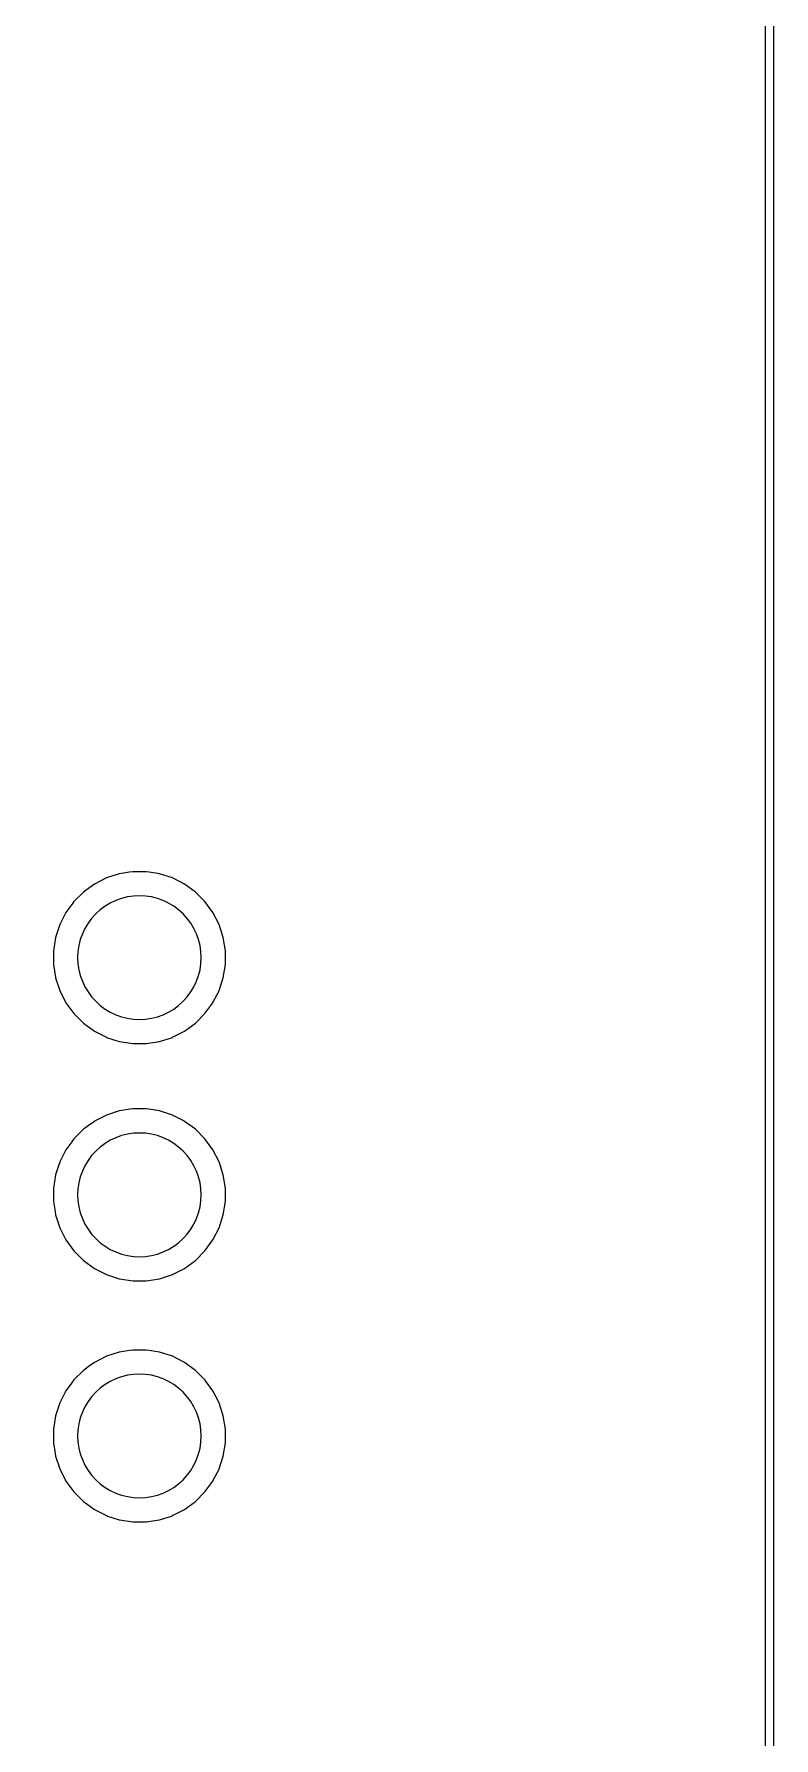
# Model space of a CAD drawing. Header units: metres. Extents: x 92.3 to 181.5, y -134.8 to -50.6.
# Drawn here: x 171.96 to 181.48, y -91.88 to -69.98 of the extents above; entities that cross this region are included whole.
import ezdxf

# ---------------------------------------------------------------- set-up
doc = ezdxf.new("R2010")
doc.units = ezdxf.units.M

msp = doc.modelspace()

# ---------------------------------------------------------------- linework, layer by layer
for points in [[(181.479, -134.774), (181.479, -50.576)], [(92.381, -50.8), (92.381, -134.55), (92.391, -134.6), (92.435, -134.65), (92.5, -134.669), (181.25, -134.669), (181.3, -134.659), (181.35, -134.615), (181.369, -134.55), (181.369, -50.8), (181.359, -50.75), (181.315, -50.7), (181.25, -50.681), (92.5, -50.681), (92.45, -50.691), (92.4, -50.735), (92.381, -50.8)], [(172.215, -81.763), (172.215, -81.763), (172.215, -81.763), (172.214, -81.763), (172.214, -81.763), (172.214, -81.763), (172.214, -81.763), (172.214, -81.763), (172.214, -81.763), (172.214, -81.763), (172.214, -81.937), (172.214, -81.937), (172.214, -81.937), (172.214, -81.937), (172.214, -81.937), (172.214, -81.937), (172.214, -81.937), (172.215, -81.937), (172.215, -81.937), (172.215, -81.937), (172.241, -82.102), (172.242, -82.108), (172.242, -82.109), (172.242, -82.109), (172.242, -82.109), (172.242, -82.109), (172.242, -82.109), (172.242, -82.109), (172.242, -82.109), (172.242, -82.109), (172.242, -82.109), (172.295, -82.274), (172.295, -82.274), (172.295, -82.274), (172.295, -82.274), (172.296, -82.274), (172.296, -82.274), (172.296, -82.274), (172.296, -82.275), (172.296, -82.275), (172.296, -82.275), (172.374, -82.429), (172.374, -82.429), (172.374, -82.429), (172.374, -82.429), (172.375, -82.429), (172.375, -82.429), (172.375, -82.429), (172.375, -82.43), (172.375, -82.43), (172.375, -82.43), (172.477, -82.57), (172.477, -82.57), (172.477, -82.57), (172.477, -82.57), (172.477, -82.57), (172.477, -82.57), (172.477, -82.57), (172.477, -82.57), (172.477, -82.57), (172.477, -82.57), (172.6, -82.693), (172.6, -82.693), (172.6, -82.693), (172.6, -82.693), (172.6, -82.693), (172.6, -82.693), (172.6, -82.693), (172.6, -82.693), (172.6, -82.693), (172.6, -82.693), (172.74, -82.795), (172.74, -82.795), (172.74, -82.795), (172.741, -82.795), (172.741, -82.795), (172.741, -82.795), (172.741, -82.796), (172.741, -82.796), (172.741, -82.796), (172.741, -82.796), (172.895, -82.874), (172.895, -82.874), (172.895, -82.874), (172.896, -82.874), (172.896, -82.874), (172.896, -82.874), (172.896, -82.875), (172.896, -82.875), (172.896, -82.875), (172.896, -82.875), (173.061, -82.928), (173.061, -82.928), (173.061, -82.928), (173.061, -82.928), (173.061, -82.928), (173.061, -82.928), (173.061, -82.928), (173.061, -82.928), (173.061, -82.928), (173.062, -82.928), (173.233, -82.955), (173.233, -82.955), (173.233, -82.955), (173.233, -82.956), (173.233, -82.956), (173.233, -82.956), (173.233, -82.956), (173.233, -82.956), (173.233, -82.956), (173.233, -82.956), (173.407, -82.956), (173.407, -82.956), (173.407, -82.956), (173.407, -82.956), (173.407, -82.956), (173.407, -82.956), (173.407, -82.956), (173.407, -82.955), (173.407, -82.955), (173.407, -82.955), (173.578, -82.928), (173.579, -82.928), (173.579, -82.928), (173.579, -82.928), (173.579, -82.928), (173.579, -82.928), (173.579, -82.928), (173.579, -82.928), (173.579, -82.928), (173.579, -82.928), (173.744, -82.875), (173.744, -82.875), (173.744, -82.875), (173.744, -82.875), (173.744, -82.874), (173.744, -82.874), (173.744, -82.874), (173.745, -82.874), (173.745, -82.874), (173.745, -82.874), (173.899, -82.796), (173.899, -82.796), (173.899, -82.796), (173.899, -82.796), (173.899, -82.795), (173.899, -82.795), (173.899, -82.795), (173.9, -82.795), (173.9, -82.795), (173.9, -82.795), (174.04, -82.693), (174.04, -82.693), (174.04, -82.693), (174.04, -82.693), (174.04, -82.693), (174.04, -82.693), (174.04, -82.693), (174.04, -82.693), (174.04, -82.693), (174.04, -82.693), (174.163, -82.57), (174.163, -82.57), (174.163, -82.57), (174.163, -82.57), (174.163, -82.57), (174.163, -82.57), (174.163, -82.57), (174.163, -82.57), (174.163, -82.57), (174.163, -82.57), (174.265, -82.43), (174.265, -82.43), (174.265, -82.43), (174.265, -82.429), (174.265, -82.429), (174.265, -82.429), (174.266, -82.429), (174.266, -82.429), (174.266, -82.429), (174.266, -82.429), (174.344, -82.275), (174.344, -82.275), (174.344, -82.275), (174.344, -82.274), (174.344, -82.274), (174.344, -82.274), (174.345, -82.274), (174.345, -82.274), (174.345, -82.274), (174.345, -82.274), (174.398, -82.109), (174.398, -82.109), (174.398, -82.109), (174.398, -82.109), (174.398, -82.109), (174.398, -82.109), (174.398, -82.109), (174.398, -82.109), (174.398, -82.109), (174.398, -82.108), (174.425, -81.937), (174.425, -81.937), (174.425, -81.937), (174.425, -81.937), (174.425, -81.937), (174.425, -81.937), (174.425, -81.937), (174.425, -81.937), (174.425, -81.937), (174.425, -81.937), (174.425, -81.763), (174.425, -81.763), (174.425, -81.763), (174.425, -81.763), (174.425, -81.763), (174.425, -81.763), (174.425, -81.763), (174.425, -81.763), (174.425, -81.763), (174.425, -81.763), (174.398, -81.592), (174.398, -81.591), (174.398, -81.591), (174.398, -81.591), (174.398, -81.591), (174.398, -81.591), (174.398, -81.591), (174.398, -81.591), (174.398, -81.591), (174.398, -81.591), (174.345, -81.426), (174.345, -81.426), (174.345, -81.426), (174.345, -81.426), (174.344, -81.426), (174.344, -81.426), (174.344, -81.426), (174.344, -81.425), (174.344, -81.425), (174.344, -81.425), (174.266, -81.271), (174.266, -81.271), (174.266, -81.271), (174.266, -81.271), (174.265, -81.271), (174.265, -81.271), (174.265, -81.271), (174.265, -81.27), (174.265, -81.27), (174.265, -81.27), (174.163, -81.13), (174.163, -81.13), (174.163, -81.13), (174.163, -81.13), (174.163, -81.13), (174.163, -81.13), (174.163, -81.13), (174.163, -81.13), (174.163, -81.13), (174.163, -81.13), (174.04, -81.007), (174.04, -81.007), (174.04, -81.007), (174.04, -81.007), (174.04, -81.007), (174.04, -81.007), (174.04, -81.007), (174.04, -81.007), (174.04, -81.007), (174.04, -81.007), (173.9, -80.905), (173.9, -80.905), (173.9, -80.905), (173.899, -80.905), (173.899, -80.905), (173.899, -80.905), (173.899, -80.904), (173.899, -80.904), (173.899, -80.904), (173.899, -80.904), (173.745, -80.826), (173.745, -80.826), (173.745, -80.826), (173.744, -80.826), (173.744, -80.826), (173.744, -80.826), (173.744, -80.825), (173.744, -80.825), (173.744, -80.825), (173.744, -80.825), (173.579, -80.772), (173.579, -80.772), (173.579, -80.772), (173.579, -80.772), (173.579, -80.772), (173.579, -80.772), (173.579, -80.772), (173.579, -80.772), (173.579, -80.772), (173.578, -80.772), (173.578, -80.772), (173.447, -80.751), (173.407, -80.745), (173.407, -80.745), (173.407, -80.745), (173.407, -80.745), (173.407, -80.745), (173.407, -80.745), (173.407, -80.745), (173.407, -80.745), (173.407, -80.745), (173.407, -80.745), (173.233, -80.745), (173.233, -80.745), (173.233, -80.745), (173.233, -80.745), (173.233, -80.745), (173.233, -80.745), (173.233, -80.745), (173.233, -80.745), (173.233, -80.745), (173.233, -80.745), (173.193, -80.751), (173.062, -80.772), (173.061, -80.772), (173.061, -80.772), (173.061, -80.772), (173.061, -80.772), (173.061, -80.772), (173.061, -80.772), (173.061, -80.772), (173.061, -80.772), (173.061, -80.772), (172.896, -80.825), (172.896, -80.825), (172.896, -80.825), (172.896, -80.825), (172.896, -80.826), (172.896, -80.826), (172.896, -80.826), (172.895, -80.826), (172.895, -80.826), (172.895, -80.826), (172.741, -80.904), (172.741, -80.904), (172.741, -80.904), (172.741, -80.904), (172.741, -80.905), (172.741, -80.905), (172.741, -80.905), (172.74, -80.905), (172.74, -80.905), (172.74, -80.905), (172.68, -80.948), (172.6, -81.007), (172.6, -81.007), (172.6, -81.007), (172.6, -81.007), (172.6, -81.007), (172.6, -81.007), (172.6, -81.007), (172.6, -81.007), (172.6, -81.007), (172.477, -81.13), (172.477, -81.13), (172.477, -81.13), (172.477, -81.13), (172.477, -81.13), (172.477, -81.13), (172.477, -81.13), (172.477, -81.13), (172.477, -81.13), (172.477, -81.13), (172.464, -81.148), (172.375, -81.27), (172.375, -81.27), (172.375, -81.27), (172.375, -81.271), (172.375, -81.271), (172.375, -81.271), (172.374, -81.271), (172.374, -81.271), (172.374, -81.271), (172.374, -81.271), (172.296, -81.425), (172.296, -81.425), (172.296, -81.425), (172.296, -81.426), (172.296, -81.426), (172.296, -81.426), (172.295, -81.426), (172.295, -81.426), (172.295, -81.426), (172.295, -81.426), (172.242, -81.591), (172.242, -81.591), (172.242, -81.591), (172.242, -81.591), (172.242, -81.591), (172.242, -81.591), (172.242, -81.591), (172.242, -81.591), (172.242, -81.591), (172.242, -81.592), (172.215, -81.763), (172.215, -81.763)], [(173.016, -82.584), (173.089, -82.611), (173.165, -82.63), (173.242, -82.641), (173.32, -82.645), (173.398, -82.641), (173.475, -82.63), (173.551, -82.611), (173.624, -82.584), (173.695, -82.551), (173.762, -82.511), (173.824, -82.465), (173.882, -82.412), (173.935, -82.354), (173.981, -82.292), (174.021, -82.225), (174.054, -82.154), (174.081, -82.081), (174.1, -82.005), (174.111, -81.928), (174.115, -81.85), (174.111, -81.772), (174.1, -81.695), (174.081, -81.619), (174.054, -81.546), (174.021, -81.475), (173.981, -81.408), (173.935, -81.346), (173.882, -81.288), (173.824, -81.235), (173.762, -81.189), (173.695, -81.149), (173.624, -81.116), (173.551, -81.089), (173.475, -81.07), (173.398, -81.059), (173.32, -81.055), (173.242, -81.059), (173.165, -81.07), (173.089, -81.089), (173.016, -81.116), (172.945, -81.149), (172.878, -81.189), (172.816, -81.235), (172.758, -81.288), (172.705, -81.346), (172.659, -81.408), (172.619, -81.475), (172.586, -81.546), (172.559, -81.619), (172.54, -81.695), (172.529, -81.772), (172.525, -81.85), (172.529, -81.928), (172.54, -82.005), (172.559, -82.081), (172.586, -82.154), (172.619, -82.225), (172.659, -82.292), (172.705, -82.354), (172.758, -82.412), (172.816, -82.465), (172.878, -82.511), (172.945, -82.551), (173.016, -82.584)], [(172.215, -84.813), (172.215, -84.813), (172.215, -84.813), (172.214, -84.813), (172.214, -84.813), (172.214, -84.813), (172.214, -84.813), (172.214, -84.813), (172.214, -84.813), (172.214, -84.813), (172.214, -84.987), (172.214, -84.987), (172.214, -84.987), (172.214, -84.987), (172.214, -84.987), (172.214, -84.987), (172.214, -84.987), (172.215, -84.987), (172.215, -84.987), (172.215, -84.987), (172.235, -85.114), (172.242, -85.158), (172.242, -85.159), (172.242, -85.159), (172.242, -85.159), (172.242, -85.159), (172.242, -85.159), (172.242, -85.159), (172.242, -85.159), (172.242, -85.159), (172.242, -85.159), (172.295, -85.324), (172.295, -85.324), (172.295, -85.324), (172.295, -85.324), (172.296, -85.324), (172.296, -85.324), (172.296, -85.324), (172.296, -85.325), (172.296, -85.325), (172.296, -85.325), (172.374, -85.479), (172.374, -85.479), (172.374, -85.479), (172.374, -85.479), (172.375, -85.479), (172.375, -85.479), (172.375, -85.479), (172.375, -85.48), (172.375, -85.48), (172.375, -85.48), (172.477, -85.62), (172.477, -85.62), (172.477, -85.62), (172.477, -85.62), (172.477, -85.62), (172.477, -85.62), (172.477, -85.62), (172.477, -85.62), (172.477, -85.62), (172.477, -85.62), (172.6, -85.743), (172.6, -85.743), (172.6, -85.743), (172.6, -85.743), (172.6, -85.743), (172.6, -85.743), (172.6, -85.743), (172.6, -85.743), (172.6, -85.743), (172.6, -85.743), (172.74, -85.845), (172.74, -85.845), (172.74, -85.845), (172.741, -85.845), (172.741, -85.845), (172.741, -85.845), (172.741, -85.846), (172.741, -85.846), (172.741, -85.846), (172.741, -85.846), (172.895, -85.924), (172.895, -85.924), (172.895, -85.924), (172.896, -85.924), (172.896, -85.924), (172.896, -85.924), (172.896, -85.925), (172.896, -85.925), (172.896, -85.925), (172.896, -85.925), (173.061, -85.978), (173.061, -85.978), (173.061, -85.978), (173.061, -85.978), (173.061, -85.978), (173.061, -85.978), (173.061, -85.978), (173.061, -85.978), (173.061, -85.978), (173.062, -85.978), (173.233, -86.005), (173.233, -86.005), (173.233, -86.005), (173.233, -86.006), (173.233, -86.006), (173.233, -86.006), (173.233, -86.006), (173.233, -86.006), (173.233, -86.006), (173.233, -86.006), (173.407, -86.006), (173.407, -86.006), (173.407, -86.006), (173.407, -86.006), (173.407, -86.006), (173.407, -86.006), (173.407, -86.006), (173.407, -86.005), (173.407, -86.005), (173.407, -86.005), (173.578, -85.978), (173.579, -85.978), (173.579, -85.978), (173.579, -85.978), (173.579, -85.978), (173.579, -85.978), (173.579, -85.978), (173.579, -85.978), (173.579, -85.978), (173.579, -85.978), (173.744, -85.925), (173.744, -85.925), (173.744, -85.925), (173.744, -85.925), (173.744, -85.924), (173.744, -85.924), (173.744, -85.924), (173.745, -85.924), (173.745, -85.924), (173.745, -85.924), (173.899, -85.846), (173.899, -85.846), (173.899, -85.846), (173.899, -85.846), (173.899, -85.845), (173.899, -85.845), (173.899, -85.845), (173.9, -85.845), (173.9, -85.845), (173.9, -85.845), (174.04, -85.743), (174.04, -85.743), (174.04, -85.743), (174.04, -85.743), (174.04, -85.743), (174.04, -85.743), (174.04, -85.743), (174.04, -85.743), (174.04, -85.743), (174.04, -85.743), (174.163, -85.62), (174.163, -85.62), (174.163, -85.62), (174.163, -85.62), (174.163, -85.62), (174.163, -85.62), (174.163, -85.62), (174.163, -85.62), (174.163, -85.62), (174.163, -85.62), (174.265, -85.48), (174.265, -85.48), (174.265, -85.48), (174.265, -85.479), (174.265, -85.479), (174.265, -85.479), (174.266, -85.479), (174.266, -85.479), (174.266, -85.479), (174.266, -85.479), (174.344, -85.325), (174.344, -85.325), (174.344, -85.325), (174.344, -85.324), (174.344, -85.324), (174.344, -85.324), (174.345, -85.324), (174.345, -85.324), (174.345, -85.324), (174.345, -85.324), (174.398, -85.159), (174.398, -85.159), (174.398, -85.159), (174.398, -85.159), (174.398, -85.159), (174.398, -85.159), (174.398, -85.159), (174.398, -85.159), (174.398, -85.159), (174.398, -85.158), (174.425, -84.987), (174.425, -84.987), (174.425, -84.987), (174.425, -84.987), (174.425, -84.987), (174.425, -84.987), (174.425, -84.987), (174.425, -84.987), (174.425, -84.987), (174.425, -84.987), (174.425, -84.813), (174.425, -84.813), (174.425, -84.813), (174.425, -84.813), (174.425, -84.813), (174.425, -84.813), (174.425, -84.813), (174.425, -84.813), (174.425, -84.813), (174.425, -84.813), (174.398, -84.642), (174.398, -84.641), (174.398, -84.641), (174.398, -84.641), (174.398, -84.641), (174.398, -84.641), (174.398, -84.641), (174.398, -84.641), (174.398, -84.641), (174.398, -84.641), (174.345, -84.476), (174.345, -84.476), (174.345, -84.476), (174.345, -84.476), (174.344, -84.476), (174.344, -84.476), (174.344, -84.476), (174.344, -84.475), (174.344, -84.475), (174.344, -84.475), (174.266, -84.321), (174.266, -84.321), (174.266, -84.321), (174.266, -84.321), (174.265, -84.321), (174.265, -84.321), (174.265, -84.321), (174.265, -84.32), (174.265, -84.32), (174.265, -84.32), (174.163, -84.18), (174.163, -84.18), (174.163, -84.18), (174.163, -84.18), (174.163, -84.18), (174.163, -84.18), (174.163, -84.18), (174.163, -84.18), (174.163, -84.18), (174.163, -84.18), (174.04, -84.057), (174.04, -84.057), (174.04, -84.057), (174.04, -84.057), (174.04, -84.057), (174.04, -84.057), (174.04, -84.057), (174.04, -84.057), (174.04, -84.057), (174.04, -84.057), (173.9, -83.955), (173.9, -83.955), (173.9, -83.955), (173.899, -83.955), (173.899, -83.955), (173.899, -83.955), (173.899, -83.954), (173.899, -83.954), (173.899, -83.954), (173.899, -83.954), (173.745, -83.876), (173.745, -83.876), (173.745, -83.876), (173.744, -83.876), (173.744, -83.876), (173.744, -83.876), (173.744, -83.875), (173.744, -83.875), (173.744, -83.875), (173.744, -83.875), (173.579, -83.822), (173.579, -83.822), (173.579, -83.822), (173.579, -83.822), (173.579, -83.822), (173.579, -83.822), (173.579, -83.822), (173.579, -83.822), (173.579, -83.822), (173.578, -83.822), (173.578, -83.822), (173.439, -83.8), (173.407, -83.795), (173.407, -83.795), (173.407, -83.795), (173.407, -83.795), (173.407, -83.795), (173.407, -83.795), (173.407, -83.795), (173.407, -83.795), (173.407, -83.795), (173.407, -83.795), (173.233, -83.795), (173.233, -83.795), (173.233, -83.795), (173.233, -83.795), (173.233, -83.795), (173.233, -83.795), (173.233, -83.795), (173.233, -83.795), (173.233, -83.795), (173.233, -83.795), (173.201, -83.8), (173.062, -83.822), (173.061, -83.822), (173.061, -83.822), (173.061, -83.822), (173.061, -83.822), (173.061, -83.822), (173.061, -83.822), (173.061, -83.822), (173.061, -83.822), (173.061, -83.822), (172.896, -83.875), (172.896, -83.875), (172.896, -83.875), (172.896, -83.875), (172.896, -83.876), (172.896, -83.876), (172.896, -83.876), (172.895, -83.876), (172.895, -83.876), (172.895, -83.876), (172.741, -83.954), (172.741, -83.954), (172.741, -83.954), (172.741, -83.954), (172.741, -83.955), (172.741, -83.955), (172.741, -83.955), (172.74, -83.955), (172.74, -83.955), (172.74, -83.955), (172.66, -84.013), (172.6, -84.057), (172.6, -84.057), (172.6, -84.057), (172.6, -84.057), (172.6, -84.057), (172.6, -84.057), (172.6, -84.057), (172.6, -84.057), (172.6, -84.057), (172.477, -84.18), (172.477, -84.18), (172.477, -84.18), (172.477, -84.18), (172.477, -84.18), (172.477, -84.18), (172.477, -84.18), (172.477, -84.18), (172.477, -84.18), (172.477, -84.18), (172.449, -84.218), (172.375, -84.32), (172.375, -84.32), (172.375, -84.32), (172.375, -84.321), (172.375, -84.321), (172.375, -84.321), (172.374, -84.321), (172.374, -84.321), (172.374, -84.321), (172.374, -84.321), (172.296, -84.475), (172.296, -84.475), (172.296, -84.475), (172.296, -84.476), (172.296, -84.476), (172.296, -84.476), (172.295, -84.476), (172.295, -84.476), (172.295, -84.476), (172.295, -84.476), (172.242, -84.641), (172.242, -84.641), (172.242, -84.641), (172.242, -84.641), (172.242, -84.641), (172.242, -84.641), (172.242, -84.641), (172.242, -84.641), (172.242, -84.641), (172.242, -84.642), (172.215, -84.813), (172.215, -84.813)], [(173.016, -85.634), (173.089, -85.661), (173.165, -85.68), (173.242, -85.691), (173.32, -85.695), (173.398, -85.691), (173.475, -85.68), (173.551, -85.661), (173.624, -85.634), (173.695, -85.601), (173.762, -85.561), (173.824, -85.515), (173.882, -85.462), (173.935, -85.404), (173.981, -85.342), (174.021, -85.275), (174.054, -85.204), (174.081, -85.131), (174.1, -85.055), (174.111, -84.978), (174.115, -84.9), (174.111, -84.822), (174.1, -84.745), (174.081, -84.669), (174.054, -84.596), (174.021, -84.525), (173.981, -84.458), (173.935, -84.396), (173.882, -84.338), (173.824, -84.285), (173.762, -84.239), (173.695, -84.199), (173.624, -84.166), (173.551, -84.139), (173.475, -84.12), (173.398, -84.109), (173.32, -84.105), (173.242, -84.109), (173.165, -84.12), (173.089, -84.139), (173.016, -84.166), (172.945, -84.199), (172.878, -84.239), (172.816, -84.285), (172.758, -84.338), (172.705, -84.396), (172.659, -84.458), (172.619, -84.525), (172.586, -84.596), (172.559, -84.669), (172.54, -84.745), (172.529, -84.822), (172.525, -84.9), (172.529, -84.978), (172.54, -85.055), (172.559, -85.131), (172.586, -85.204), (172.619, -85.275), (172.659, -85.342), (172.705, -85.404), (172.758, -85.462), (172.816, -85.515), (172.878, -85.561), (172.945, -85.601), (173.016, -85.634)], [(172.215, -87.913), (172.215, -87.913), (172.215, -87.913), (172.214, -87.913), (172.214, -87.913), (172.214, -87.913), (172.214, -87.913), (172.214, -87.913), (172.214, -87.913), (172.214, -87.913), (172.214, -88.087), (172.214, -88.087), (172.214, -88.087), (172.214, -88.087), (172.214, -88.087), (172.214, -88.087), (172.214, -88.087), (172.215, -88.087), (172.215, -88.087), (172.215, -88.087), (172.236, -88.225), (172.242, -88.258), (172.242, -88.259), (172.242, -88.259), (172.242, -88.259), (172.242, -88.259), (172.242, -88.259), (172.242, -88.259), (172.242, -88.259), (172.242, -88.259), (172.242, -88.259), (172.295, -88.424), (172.295, -88.424), (172.295, -88.424), (172.295, -88.424), (172.296, -88.424), (172.296, -88.424), (172.296, -88.424), (172.296, -88.425), (172.296, -88.425), (172.296, -88.425), (172.374, -88.579), (172.374, -88.579), (172.374, -88.579), (172.374, -88.579), (172.375, -88.579), (172.375, -88.579), (172.375, -88.579), (172.375, -88.58), (172.375, -88.58), (172.375, -88.58), (172.477, -88.72), (172.477, -88.72), (172.477, -88.72), (172.477, -88.72), (172.477, -88.72), (172.477, -88.72), (172.477, -88.72), (172.477, -88.72), (172.477, -88.72), (172.477, -88.72), (172.6, -88.843), (172.6, -88.843), (172.6, -88.843), (172.6, -88.843), (172.6, -88.843), (172.6, -88.843), (172.6, -88.843), (172.6, -88.843), (172.6, -88.843), (172.6, -88.843), (172.74, -88.945), (172.74, -88.945), (172.74, -88.945), (172.741, -88.945), (172.741, -88.945), (172.741, -88.945), (172.741, -88.946), (172.741, -88.946), (172.741, -88.946), (172.741, -88.946), (172.895, -89.024), (172.895, -89.024), (172.895, -89.024), (172.896, -89.024), (172.896, -89.024), (172.896, -89.024), (172.896, -89.025), (172.896, -89.025), (172.896, -89.025), (172.896, -89.025), (173.061, -89.078), (173.061, -89.078), (173.061, -89.078), (173.061, -89.078), (173.061, -89.078), (173.061, -89.078), (173.061, -89.078), (173.061, -89.078), (173.061, -89.078), (173.062, -89.078), (173.233, -89.105), (173.233, -89.105), (173.233, -89.105), (173.233, -89.106), (173.233, -89.106), (173.233, -89.106), (173.233, -89.106), (173.233, -89.106), (173.233, -89.106), (173.233, -89.106), (173.407, -89.106), (173.407, -89.106), (173.407, -89.106), (173.407, -89.106), (173.407, -89.106), (173.407, -89.106), (173.407, -89.106), (173.407, -89.105), (173.407, -89.105), (173.407, -89.105), (173.578, -89.078), (173.579, -89.078), (173.579, -89.078), (173.579, -89.078), (173.579, -89.078), (173.579, -89.078), (173.579, -89.078), (173.579, -89.078), (173.579, -89.078), (173.579, -89.078), (173.744, -89.025), (173.744, -89.025), (173.744, -89.025), (173.744, -89.025), (173.744, -89.024), (173.744, -89.024), (173.744, -89.024), (173.745, -89.024), (173.745, -89.024), (173.745, -89.024), (173.899, -88.946), (173.899, -88.946), (173.899, -88.946), (173.899, -88.946), (173.899, -88.945), (173.899, -88.945), (173.899, -88.945), (173.9, -88.945), (173.9, -88.945), (173.9, -88.945), (174.04, -88.843), (174.04, -88.843), (174.04, -88.843), (174.04, -88.843), (174.04, -88.843), (174.04, -88.843), (174.04, -88.843), (174.04, -88.843), (174.04, -88.843), (174.04, -88.843), (174.163, -88.72), (174.163, -88.72), (174.163, -88.72), (174.163, -88.72), (174.163, -88.72), (174.163, -88.72), (174.163, -88.72), (174.163, -88.72), (174.163, -88.72), (174.163, -88.72), (174.265, -88.58), (174.265, -88.58), (174.265, -88.58), (174.265, -88.579), (174.265, -88.579), (174.265, -88.579), (174.266, -88.579), (174.266, -88.579), (174.266, -88.579), (174.266, -88.579), (174.344, -88.425), (174.344, -88.425), (174.344, -88.425), (174.344, -88.424), (174.344, -88.424), (174.344, -88.424), (174.345, -88.424), (174.345, -88.424), (174.345, -88.424), (174.345, -88.424), (174.398, -88.259), (174.398, -88.259), (174.398, -88.259), (174.398, -88.259), (174.398, -88.259), (174.398, -88.259), (174.398, -88.259), (174.398, -88.259), (174.398, -88.259), (174.398, -88.258), (174.425, -88.087), (174.425, -88.087), (174.425, -88.087), (174.425, -88.087), (174.425, -88.087), (174.425, -88.087), (174.425, -88.087), (174.425, -88.087), (174.425, -88.087), (174.425, -88.087), (174.425, -87.913), (174.425, -87.913), (174.425, -87.913), (174.425, -87.913), (174.425, -87.913), (174.425, -87.913), (174.425, -87.913), (174.425, -87.913), (174.425, -87.913), (174.425, -87.913), (174.398, -87.742), (174.398, -87.741), (174.398, -87.741), (174.398, -87.741), (174.398, -87.741), (174.398, -87.741), (174.398, -87.741), (174.398, -87.741), (174.398, -87.741), (174.398, -87.741), (174.345, -87.576), (174.345, -87.576), (174.345, -87.576), (174.345, -87.576), (174.344, -87.576), (174.344, -87.576), (174.344, -87.576), (174.344, -87.575), (174.344, -87.575), (174.344, -87.575), (174.266, -87.421), (174.266, -87.421), (174.266, -87.421), (174.266, -87.421), (174.265, -87.421), (174.265, -87.421), (174.265, -87.421), (174.265, -87.42), (174.265, -87.42), (174.265, -87.42), (174.163, -87.28), (174.163, -87.28), (174.163, -87.28), (174.163, -87.28), (174.163, -87.28), (174.163, -87.28), (174.163, -87.28), (174.163, -87.28), (174.163, -87.28), (174.163, -87.28), (174.04, -87.157), (174.04, -87.157), (174.04, -87.157), (174.04, -87.157), (174.04, -87.157), (174.04, -87.157), (174.04, -87.157), (174.04, -87.157), (174.04, -87.157), (174.04, -87.157), (173.9, -87.055), (173.9, -87.055), (173.9, -87.055), (173.899, -87.055), (173.899, -87.055), (173.899, -87.055), (173.899, -87.054), (173.899, -87.054), (173.899, -87.054), (173.899, -87.054), (173.745, -86.976), (173.745, -86.976), (173.745, -86.976), (173.744, -86.976), (173.744, -86.976), (173.744, -86.976), (173.744, -86.975), (173.744, -86.975), (173.744, -86.975), (173.744, -86.975), (173.579, -86.922), (173.579, -86.922), (173.579, -86.922), (173.579, -86.922), (173.579, -86.922), (173.579, -86.922), (173.579, -86.922), (173.579, -86.922), (173.579, -86.922), (173.578, -86.922), (173.578, -86.922), (173.447, -86.901), (173.407, -86.895), (173.407, -86.895), (173.407, -86.895), (173.407, -86.895), (173.407, -86.895), (173.407, -86.895), (173.407, -86.895), (173.407, -86.895), (173.407, -86.895), (173.407, -86.895), (173.233, -86.895), (173.233, -86.895), (173.233, -86.895), (173.233, -86.895), (173.233, -86.895), (173.233, -86.895), (173.233, -86.895), (173.233, -86.895), (173.233, -86.895), (173.233, -86.895), (173.193, -86.901), (173.062, -86.922), (173.061, -86.922), (173.061, -86.922), (173.061, -86.922), (173.061, -86.922), (173.061, -86.922), (173.061, -86.922), (173.061, -86.922), (173.061, -86.922), (173.061, -86.922), (172.896, -86.975), (172.896, -86.975), (172.896, -86.975), (172.896, -86.975), (172.896, -86.976), (172.896, -86.976), (172.896, -86.976), (172.895, -86.976), (172.895, -86.976), (172.895, -86.976), (172.741, -87.054), (172.741, -87.054), (172.741, -87.054), (172.741, -87.054), (172.741, -87.055), (172.741, -87.055), (172.741, -87.055), (172.74, -87.055), (172.74, -87.055), (172.74, -87.055), (172.66, -87.113), (172.6, -87.157), (172.6, -87.157), (172.6, -87.157), (172.6, -87.157), (172.6, -87.157), (172.6, -87.157), (172.6, -87.157), (172.6, -87.157), (172.6, -87.157), (172.477, -87.28), (172.477, -87.28), (172.477, -87.28), (172.477, -87.28), (172.477, -87.28), (172.477, -87.28), (172.477, -87.28), (172.477, -87.28), (172.477, -87.28), (172.477, -87.28), (172.446, -87.323), (172.375, -87.42), (172.375, -87.42), (172.375, -87.42), (172.375, -87.421), (172.375, -87.421), (172.375, -87.421), (172.374, -87.421), (172.374, -87.421), (172.374, -87.421), (172.374, -87.421), (172.296, -87.575), (172.296, -87.575), (172.296, -87.575), (172.296, -87.576), (172.296, -87.576), (172.296, -87.576), (172.295, -87.576), (172.295, -87.576), (172.295, -87.576), (172.295, -87.576), (172.242, -87.741), (172.242, -87.741), (172.242, -87.741), (172.242, -87.741), (172.242, -87.741), (172.242, -87.741), (172.242, -87.741), (172.242, -87.741), (172.242, -87.741), (172.242, -87.742), (172.215, -87.913), (172.215, -87.913)], [(173.016, -88.734), (173.089, -88.761), (173.165, -88.78), (173.242, -88.791), (173.32, -88.795), (173.398, -88.791), (173.475, -88.78), (173.551, -88.761), (173.624, -88.734), (173.695, -88.701), (173.762, -88.661), (173.824, -88.615), (173.882, -88.562), (173.935, -88.504), (173.981, -88.442), (174.021, -88.375), (174.054, -88.304), (174.081, -88.231), (174.1, -88.155), (174.111, -88.078), (174.115, -88), (174.111, -87.922), (174.1, -87.845), (174.081, -87.769), (174.054, -87.696), (174.021, -87.625), (173.981, -87.558), (173.935, -87.496), (173.882, -87.438), (173.824, -87.385), (173.762, -87.339), (173.695, -87.299), (173.624, -87.266), (173.551, -87.239), (173.475, -87.22), (173.398, -87.209), (173.32, -87.205), (173.242, -87.209), (173.165, -87.22), (173.089, -87.239), (173.016, -87.266), (172.945, -87.299), (172.878, -87.339), (172.816, -87.385), (172.758, -87.438), (172.705, -87.496), (172.659, -87.558), (172.619, -87.625), (172.586, -87.696), (172.559, -87.769), (172.54, -87.845), (172.529, -87.922), (172.525, -88), (172.529, -88.078), (172.54, -88.155), (172.559, -88.231), (172.586, -88.304), (172.619, -88.375), (172.659, -88.442), (172.705, -88.504), (172.758, -88.562), (172.816, -88.615), (172.878, -88.661), (172.945, -88.701), (173.016, -88.734)]]:
    msp.add_lwpolyline(points)

doc.saveas('drawing.dxf')
